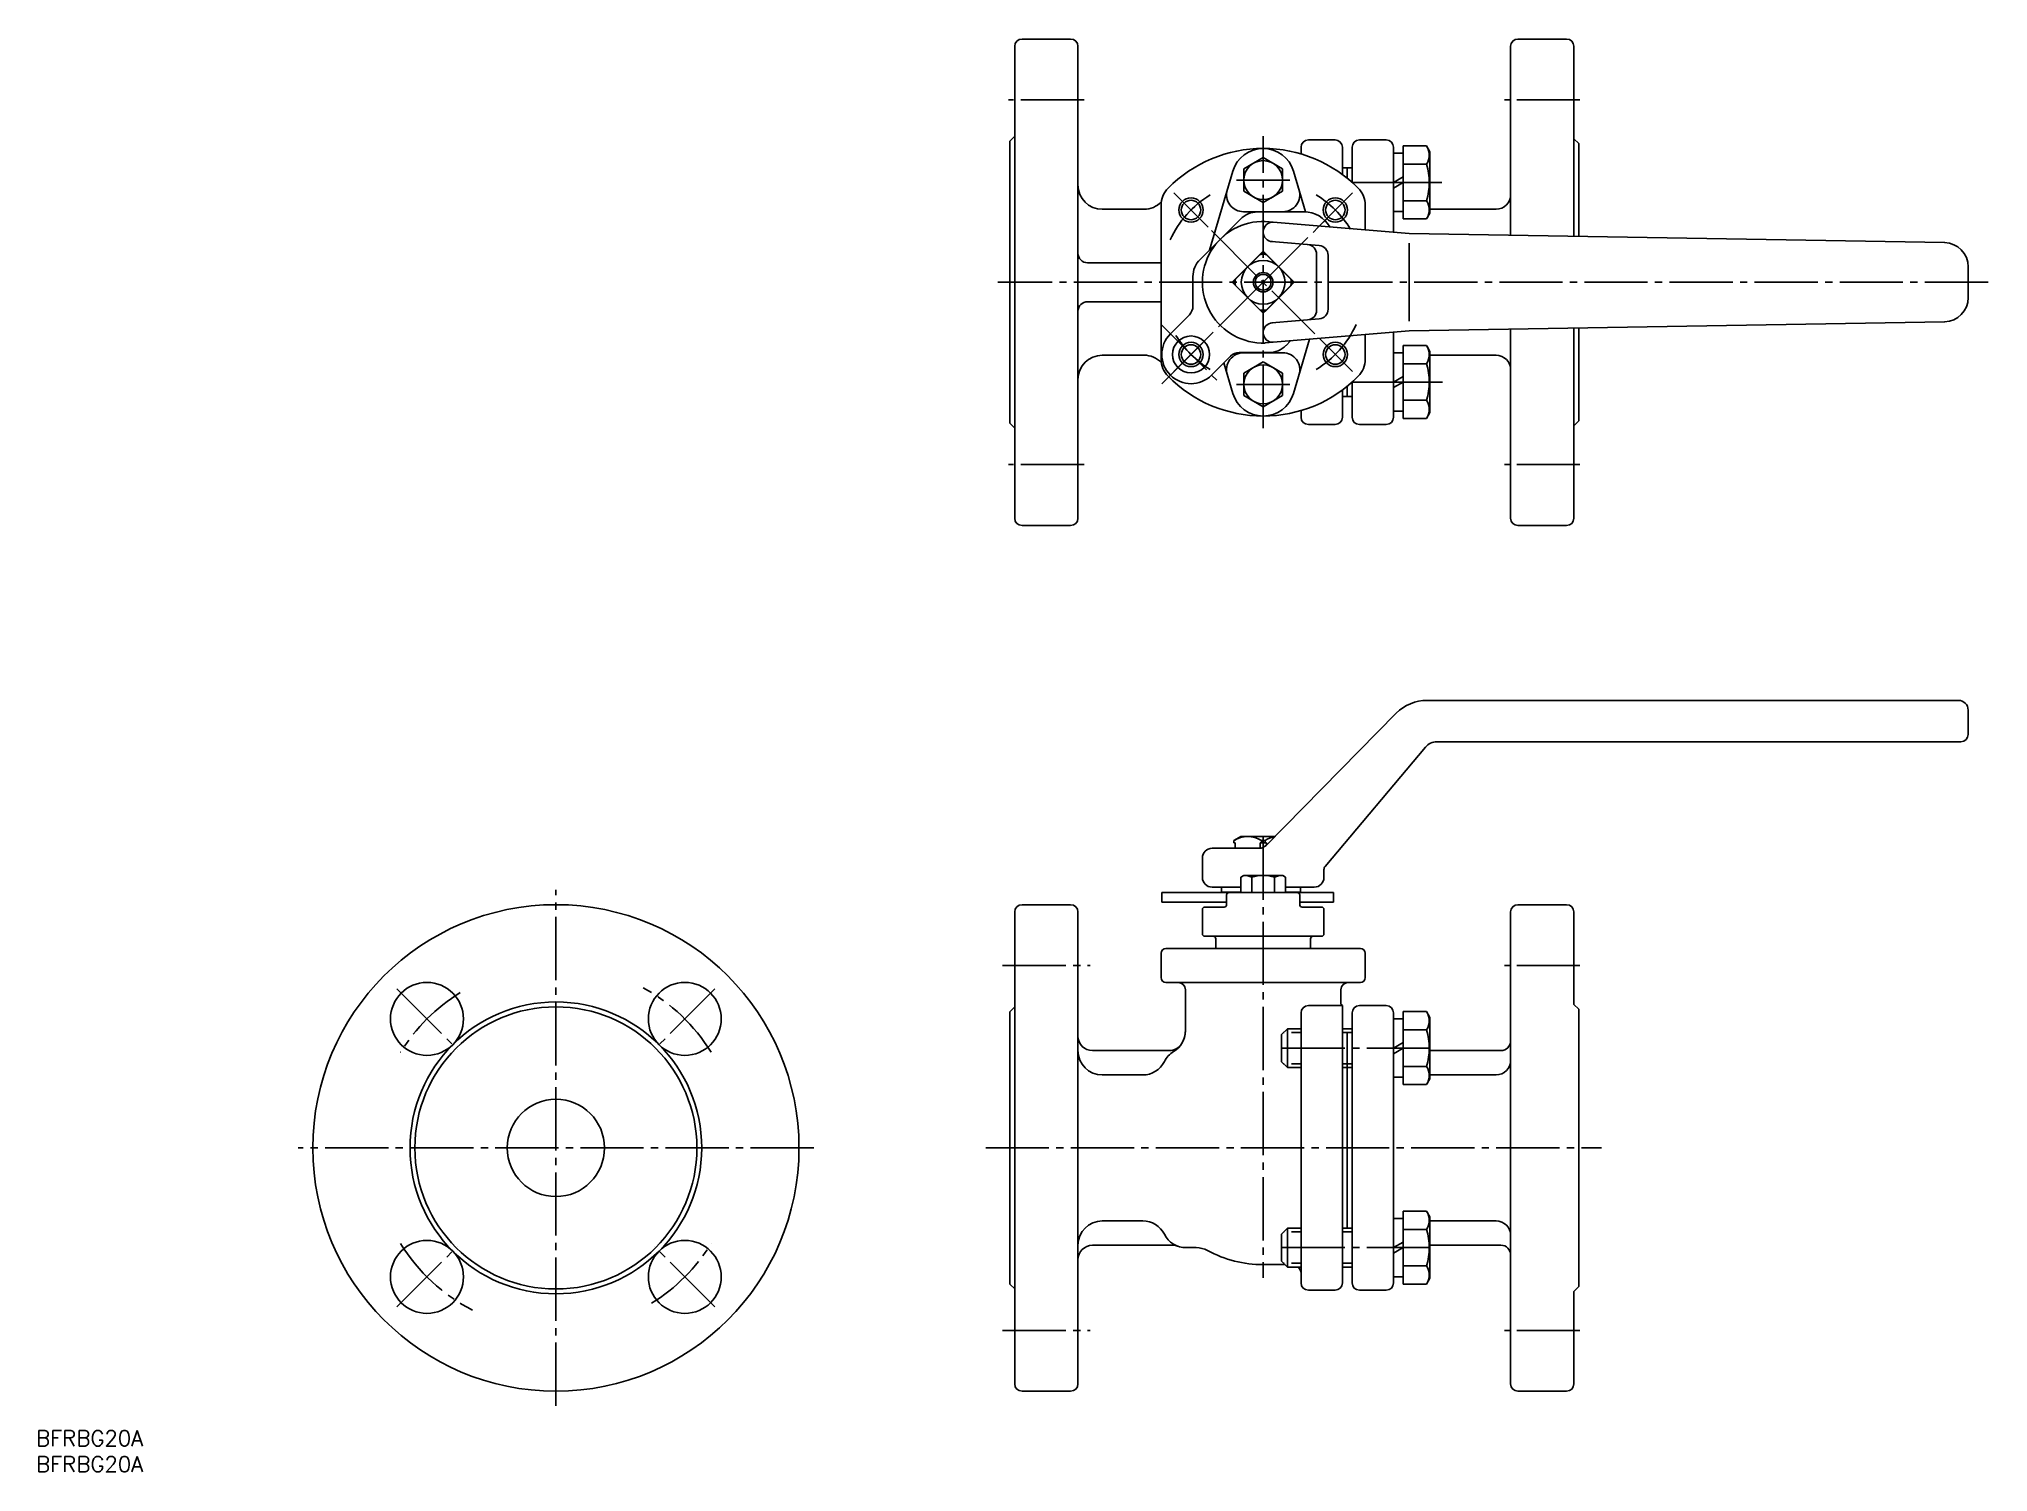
# Model space of a CAD drawing. Extents: x 19 to 420, y 123 to 418.
import ezdxf

# ---------------------------------------------------------------- set-up
doc = ezdxf.new("R2010")
doc.units = 0
doc.linetypes.add('CENTER', pattern=[17.5, 13, -1.5, 1.5, -1.5])
doc.linetypes.add('DASHED', pattern=[3.5, 2, -1.5])
doc.layers.get('0').update_dxf_attribs({"linetype": 'CONTINUOUS'})
doc.layers.add('CENTER', color=1, linetype='CENTER')
doc.styles.get("Standard").update_dxf_attribs({"font": 'txt.shx', "bigfont": '@extfont2.shx'})

msp = doc.modelspace()

# ---------------------------------------------------------------- linework, layer by layer
at = {"color": 7, "linetype": 'CONTINUOUS'}
for p, q in [((230.99, 418.01), (220.99, 418.01)), ((332.99, 418.01), (322.99, 418.01)), ((219.49, 416.51), (219.49, 368.01)), ((232.49, 416.51), (232.49, 368.01)), ((321.49, 416.51), (321.49, 377.66)), ((334.49, 416.51), (334.49, 377.44)), ((218.49, 397.01), (219.49, 398.01)), ((218.49, 397.01), (218.49, 368.01)), ((279.89, 397.26), (285.39, 397.26)), ((295.89, 397.26), (290.39, 397.26)), ((335.49, 396.51), (334.49, 397.51)), ((270.59, 393.63), (266.59, 391.32)), ((274.59, 391.32), (270.59, 393.63)), ((278.39, 394.38), (278.39, 395.76)), ((286.89, 390.16), (286.89, 395.76)), ((288.89, 388.54), (288.89, 395.76)), ((297.39, 378.28), (297.39, 395.76)), ((299.39, 394.52), (297.39, 394.52)), ((299.39, 381.02), (299.39, 396.02)), ((304.2, 396.02), (299.39, 396.02)), ((304.89, 394.82), (304.2, 396.02)), ((304.89, 382.22), (304.89, 394.82)), ((335.49, 396.51), (335.49, 377.43)), ((264.37, 390.87), (259.52, 374.61)), ((266.59, 386.7), (266.59, 391.32)), ((274.59, 386.7), (274.59, 391.32)), ((276.82, 390.87), (279.33, 382.45)), ((287.89, 391.51), (286.89, 391.51)), ((287.89, 391.51), (288.89, 391.51)), ((287.89, 389.39), (287.89, 391.51)), ((297.39, 388.52), (299.39, 389.67)), ((304.2, 392.27), (299.39, 392.27)), ((266.59, 386.7), (270.59, 384.39)), ((270.59, 384.39), (274.59, 386.7)), ((288.89, 388.52), (297.39, 388.52)), ((297.39, 387.36), (299.39, 388.52)), ((237.49, 383.01), (246.06, 383.01)), ((249.59, 352.19), (249.59, 383.83)), ((265.9, 381), (257.61, 372.7)), ((274.62, 382.51), (266.57, 382.51)), ((279.04, 382.46), (269.44, 382.46)), ((291.59, 383.83), (291.59, 378.77)), ((299.39, 382.52), (297.39, 382.52)), ((304.2, 384.77), (299.39, 384.77)), ((304.2, 381.02), (299.39, 381.02)), ((304.89, 382.22), (304.2, 381.02)), ((318.49, 383.01), (304.89, 383.01)), ((300.59, 378.01), (271.01, 380.5)), ((410.76, 376.17), (300.59, 378.01)), ((264.23, 368.01), (270.59, 374.37)), ((270.22, 374), (264.61, 368.39)), ((264.8, 368.58), (270.03, 373.81)), ((270.59, 374.37), (276.96, 368.01)), ((276.58, 368.39), (270.97, 374)), ((276.39, 368.58), (271.16, 373.81)), ((282.12, 375.55), (272.32, 376.38)), ((281.59, 362.26), (281.59, 373.76)), ((283.95, 362.46), (283.95, 373.56)), ((300.59, 376.01), (300.59, 368.01)), ((249.59, 372.01), (234.49, 372.01)), ((256.14, 369.17), (256.14, 363.08)), ((415.59, 364.85), (415.59, 371.17)), ((218.49, 339.01), (218.49, 368.01)), ((219.49, 319.51), (219.49, 368.01)), ((232.49, 319.51), (232.49, 368.01)), ((264.23, 368.01), (270.59, 361.65)), ((264.61, 367.63), (270.22, 362.02)), ((270.03, 362.21), (264.8, 367.44)), ((270.59, 361.65), (276.96, 368.01)), ((276.58, 367.63), (270.97, 362.02)), ((276.39, 367.44), (271.16, 362.21)), ((300.59, 360.01), (300.59, 368.01)), ((249.59, 364.01), (234.49, 364.01)), ((255.41, 361.31), (251.5, 357.4)), ((300.59, 358.01), (271.01, 355.52)), ((282.12, 360.47), (272.35, 359.64)), ((291.59, 357.25), (291.59, 352.19)), ((297.39, 357.74), (297.39, 340.26)), ((410.76, 359.85), (300.59, 358.01)), ((321.49, 319.51), (321.49, 358.36)), ((334.49, 319.51), (334.49, 358.58)), ((335.49, 339.51), (335.49, 358.59)), ((237.49, 353.01), (246.06, 353.01)), ((263.9, 352.83), (259.99, 348.92)), ((271.75, 353.56), (265.67, 353.56)), ((266.57, 353.51), (274.62, 353.51)), ((276.22, 355.96), (275.29, 355.02)), ((276.82, 345.15), (280.14, 356.29)), ((299.39, 353.5), (297.39, 353.5)), ((304.2, 355), (299.39, 355)), ((299.39, 340), (299.39, 355)), ((304.89, 353.8), (304.2, 355)), ((304.89, 341.2), (304.89, 353.8)), ((318.49, 353.01), (304.89, 353.01)), ((264.37, 345.15), (262.5, 351.43)), ((270.59, 351.63), (266.59, 349.32)), ((266.59, 344.7), (266.59, 349.32)), ((274.59, 349.32), (270.59, 351.63)), ((274.59, 344.7), (274.59, 349.32)), ((304.2, 351.25), (299.39, 351.25)), ((286.89, 345.86), (286.89, 340.26)), ((287.89, 346.63), (287.89, 344.51)), ((288.89, 347.5), (297.39, 347.5)), ((288.89, 347.48), (288.89, 340.26)), ((297.39, 347.5), (299.39, 348.66)), ((297.39, 346.35), (299.39, 347.5)), ((266.59, 344.7), (270.59, 342.39)), ((270.59, 342.39), (274.59, 344.7)), ((278.39, 341.64), (278.39, 340.26)), ((286.89, 344.51), (287.89, 344.51)), ((288.89, 344.51), (287.89, 344.51)), ((299.39, 341.5), (297.39, 341.5)), ((304.2, 343.75), (299.39, 343.75)), ((304.89, 341.2), (304.2, 340)), ((218.49, 339.01), (219.49, 338.01)), ((279.89, 338.76), (285.39, 338.76)), ((295.89, 338.76), (290.39, 338.76)), ((304.2, 340), (299.39, 340)), ((335.49, 339.51), (334.49, 338.51)), ((230.99, 318.01), (220.99, 318.01)), ((332.99, 318.01), (322.99, 318.01)), ((304.32, 282.06), (413.59, 282.06)), ((271.18, 252.25), (297.96, 279.43)), ((415.59, 280.06), (415.59, 275.06)), ((306.34, 273.56), (414.09, 273.56)), ((283.34, 247.93), (303.97, 272.41)), ((264.59, 253.25), (266, 254.06)), ((264.59, 253.25), (264.59, 252.76)), ((264.59, 252.76), (264.84, 252.76)), ((264.84, 251.66), (264.84, 252.76)), ((266, 254.06), (270.59, 254.06)), ((271.25, 252.76), (269.94, 252.76)), ((269.94, 251.67), (269.94, 252.76)), ((270.22, 252.76), (270.22, 253.25)), ((270.97, 253.25), (270.22, 253.25)), ((272.99, 254.06), (270.59, 254.06)), ((270.97, 252.76), (270.97, 253.25)), ((271.25, 252.32), (271.25, 252.76)), ((258.09, 249.66), (258.09, 245.66)), ((269.77, 251.66), (260.09, 251.66)), ((265.98, 245.71), (266.58, 246.06)), ((265.98, 245.71), (265.98, 242.56)), ((266.58, 246.06), (274.61, 246.06)), ((268.29, 245.71), (268.29, 242.56)), ((268.29, 245.71), (268.29, 242.56)), ((272.9, 245.71), (272.9, 242.56)), ((275.21, 245.71), (274.61, 246.06)), ((275.21, 245.71), (275.21, 242.56)), ((283.09, 247.28), (283.09, 245.66)), ((249.75, 242.56), (249.75, 240.56)), ((249.75, 242.56), (270.59, 242.56)), ((249.75, 240.56), (263.07, 240.56)), ((264.84, 243.66), (260.09, 243.66)), ((262.04, 243.66), (262.04, 242.66)), ((262.04, 243.66), (265.98, 243.66)), ((262.04, 242.66), (265.98, 242.66)), ((263.07, 242.06), (263.07, 240.06)), ((263.57, 242.56), (264.59, 242.56)), ((264.84, 242.56), (264.59, 242.56)), ((264.84, 242.56), (264.84, 242.66)), ((265.98, 242.56), (275.21, 242.56)), ((270.59, 242.56), (285.04, 242.56)), ((281.09, 243.66), (275.21, 243.66)), ((275.21, 242.66), (278.24, 242.66)), ((276.34, 243.66), (278.24, 243.66)), ((276.34, 242.56), (276.34, 242.66)), ((276.59, 242.56), (276.34, 242.56)), ((276.59, 242.56), (277.62, 242.56)), ((278.12, 242.06), (278.12, 240.06)), ((278.12, 240.56), (285.04, 240.56)), ((278.24, 243.66), (278.24, 242.66)), ((285.04, 240.56), (285.04, 242.56)), ((219.49, 238.56), (219.49, 190.06)), ((220.99, 240.06), (230.99, 240.06)), ((232.49, 238.56), (232.49, 190.06)), ((258.09, 234.06), (258.09, 239.06)), ((258.59, 239.56), (262.57, 239.56)), ((278.62, 239.56), (282.59, 239.56)), ((283.09, 239.06), (283.09, 234.06)), ((321.49, 238.56), (321.49, 190.06)), ((332.99, 240.06), (322.99, 240.06)), ((334.49, 238.56), (334.49, 219.56)), ((270.59, 233.56), (258.59, 233.56)), ((260.84, 231.06), (260.84, 233.06)), ((282.59, 233.56), (270.59, 233.56)), ((280.34, 231.06), (280.34, 233.06)), ((249.59, 225.06), (249.59, 230.06)), ((250.59, 231.06), (270.59, 231.06)), ((270.59, 231.06), (290.59, 231.06)), ((291.59, 230.06), (291.59, 225.06)), ((250.59, 224.06), (270.59, 224.06)), ((254.59, 214.14), (254.59, 222.56)), ((270.59, 224.06), (290.59, 224.06)), ((286.59, 222.56), (286.59, 219.61)), ((218.49, 218.06), (219.49, 219.06)), ((218.49, 218.06), (218.49, 190.06)), ((278.39, 162.32), (278.39, 217.81)), ((286.89, 219.31), (279.89, 219.31)), ((286.59, 219.61), (286.89, 219.31)), ((286.89, 190.06), (286.89, 219.31)), ((288.89, 190.06), (288.89, 217.81)), ((295.89, 219.31), (290.39, 219.31)), ((297.39, 190.06), (297.39, 217.81)), ((299.39, 216.57), (297.39, 216.57)), ((299.39, 203.07), (299.39, 218.07)), ((304.2, 218.07), (299.39, 218.07)), ((304.89, 216.87), (304.2, 218.07)), ((304.89, 204.27), (304.89, 216.87)), ((335.49, 218.56), (334.49, 219.56)), ((335.49, 218.56), (335.49, 190.06)), ((275.59, 214.57), (274.39, 213.37)), ((274.39, 207.77), (274.39, 213.37)), ((278.39, 214.57), (275.59, 214.57)), ((275.59, 206.57), (275.59, 214.57)), ((288.89, 214.57), (286.89, 214.57)), ((287.89, 213.56), (287.89, 190.06)), ((304.2, 214.32), (299.39, 214.32)), ((235.49, 210.06), (251.28, 210.06)), ((297.39, 210.57), (299.39, 211.73)), ((297.39, 209.42), (299.39, 210.57)), ((304.75, 210.06), (319.49, 210.06)), ((237.49, 205.06), (245.81, 205.06)), ((275.59, 206.57), (274.39, 207.77)), ((278.39, 206.57), (275.59, 206.57)), ((288.89, 206.57), (286.89, 206.57)), ((299.39, 204.57), (297.39, 204.57)), ((304.2, 206.82), (299.39, 206.82)), ((318.49, 205.06), (304.89, 205.06)), ((304.2, 203.07), (299.39, 203.07)), ((304.89, 204.27), (304.2, 203.07)), ((218.49, 162.06), (218.49, 190.06)), ((219.49, 141.56), (219.49, 190.06)), ((232.49, 141.56), (232.49, 190.06)), ((286.89, 162.32), (286.89, 190.06)), ((287.89, 173.56), (287.89, 190.06)), ((288.89, 190.06), (288.89, 162.32)), ((297.39, 190.06), (297.39, 162.32)), ((321.49, 141.56), (321.49, 190.06)), ((335.49, 161.56), (335.49, 190.06)), ((304.2, 177.06), (299.39, 177.06)), ((299.39, 162.06), (299.39, 177.06)), ((304.89, 175.86), (304.2, 177.06)), ((237.49, 175.06), (245.81, 175.06)), ((275.59, 173.56), (274.39, 172.36)), ((278.39, 173.56), (275.59, 173.56)), ((275.59, 165.56), (275.59, 173.56)), ((288.89, 173.56), (286.89, 173.56)), ((299.39, 175.56), (297.39, 175.56)), ((304.2, 173.31), (299.39, 173.31)), ((304.89, 163.26), (304.89, 175.86)), ((318.49, 175.06), (304.89, 175.06)), ((235.49, 170.06), (251.96, 170.06)), ((254.74, 169.56), (256.78, 169.56)), ((274.39, 166.76), (274.39, 172.36)), ((297.39, 169.56), (299.39, 170.71)), ((297.39, 168.4), (299.39, 169.56)), ((304.89, 170.06), (319.49, 170.06)), ((270.59, 166.06), (275.09, 166.06)), ((275.59, 165.56), (274.39, 166.76)), ((278.39, 165.56), (275.59, 165.56)), ((288.89, 165.56), (286.89, 165.56)), ((304.2, 165.81), (299.39, 165.81)), ((218.49, 162.06), (219.49, 161.06)), ((279.89, 160.82), (285.39, 160.82)), ((295.89, 160.82), (290.39, 160.82)), ((299.39, 163.56), (297.39, 163.56)), ((304.2, 162.06), (299.39, 162.06)), ((304.89, 163.26), (304.2, 162.06)), ((335.49, 161.56), (334.49, 160.56)), ((334.49, 141.56), (334.49, 160.56)), ((220.99, 140.06), (230.99, 140.06)), ((332.99, 140.06), (322.99, 140.06))]:
    msp.add_line(p, q, dxfattribs=at)
at = {"color": 3, "linetype": 'DASHED'}
for p, q in [((278.39, 213.79), (274.82, 213.79)), ((288.89, 213.79), (286.89, 213.79)), ((278.39, 207.35), (274.82, 207.35)), ((288.89, 207.35), (286.89, 207.35)), ((278.39, 172.78), (274.82, 172.78)), ((288.89, 172.78), (286.89, 172.78)), ((278.39, 166.34), (274.82, 166.34)), ((288.89, 166.34), (286.89, 166.34))]:
    msp.add_line(p, q, dxfattribs=at)
at = {"color": 7, "linetype": 'CONTINUOUS'}
for centre, radius in [((270.59, 389.01), 4), ((255.75, 382.86), 2.5), ((255.75, 382.86), 2), ((285.44, 382.86), 2.5), ((285.44, 382.86), 2), ((270.59, 368.01), 4.5), ((270.59, 368.01), 2), ((270.59, 368.01), 1.62), ((255.75, 353.16), 3.8), ((255.75, 353.16), 2.5), ((255.75, 353.16), 2), ((285.44, 353.16), 2.5), ((285.44, 353.16), 2), ((270.59, 347.01), 4), ((98.6, 216.58), 7.5), ((151.64, 216.58), 7.5), ((125.12, 190.06), 10), ((98.6, 163.55), 7.5), ((151.64, 163.55), 7.5)]:
    msp.add_circle(centre, radius, dxfattribs=at)
for centre, radius, start, end in [((220.99, 416.51), 1.5, 90, 180), ((230.99, 416.51), 1.5, 0, 90), ((322.99, 416.51), 1.5, 90, 180), ((332.99, 416.51), 1.5, 0, 90), ((279.89, 395.76), 1.5, 90, 180), ((285.39, 395.76), 1.5, 0, 90), ((290.39, 395.76), 1.5, 90, 180), ((295.89, 395.76), 1.5, 0, 90), ((270.59, 368.01), 27.5, 44.6746, 135.3254), ((270.59, 389.01), 6.5, 16.6015, 163.3985), ((301.36, 394.14), 3.4, 326.5836, 33.4164), ((291.99, 388.52), 12.77, 342.9289, 17.0711), ((237.49, 388.01), 5, 180, 270), ((254.59, 383.83), 5, 135.3254, 180), ((266.57, 386.01), 3.5, 163.3985, 270), ((274.62, 386.01), 3.5, 270, 16.6015), ((286.59, 383.83), 5, 0, 44.6746), ((318.49, 386.01), 3, 270, 0), ((246.06, 388.01), 5, 270, 315.6899), ((269.44, 377.46), 5, 90, 135), ((279.04, 376.46), 6, 29.1718, 90), ((301.36, 382.89), 3.4, 326.5836, 33.4164), ((270.59, 368.01), 12.5, 88.0879, 271.9121), ((272.59, 378.36), 2, 88.0879, 268.0879), ((234.49, 374.01), 2, 180, 270), ((270.59, 368.01), 6, 86.4096, 93.5904), ((279.59, 373.76), 2, 360, 85.1829), ((281.95, 373.56), 2, 360, 85.1829), ((410.59, 371.17), 5, 0, 88.0879), ((261.14, 369.17), 5, 135, 180), ((270.59, 368.01), 6, 176.4096, 183.5904), ((270.59, 368.01), 6, 356.4096, 3.5904), ((410.59, 364.85), 5, 271.9121, 0), ((234.49, 362.01), 2, 90, 180), ((253.64, 363.08), 2.5, 315, 0), ((270.59, 368.01), 6, 266.4096, 273.5904), ((279.59, 362.26), 2, 274.8171, 0), ((281.95, 362.46), 2, 274.8171, 360), ((255.75, 353.16), 6, 135, 315), ((272.59, 357.66), 2, 91.9121, 271.9121), ((237.49, 348.01), 5, 90, 180), ((246.06, 348.01), 5, 44.3101, 90), ((266.57, 350.01), 3.5, 90, 196.6015), ((265.67, 351.06), 2.5, 90, 135), ((271.75, 358.56), 5, 270, 315), ((274.62, 350.01), 3.5, 343.3985, 90), ((301.36, 353.13), 3.4, 326.5836, 33.4164), ((318.49, 350.01), 3, 0, 90), ((254.59, 352.19), 5, 180, 224.6746), ((286.59, 352.19), 5, 315.3254, 0), ((291.99, 347.5), 12.77, 342.9289, 17.0711), ((270.59, 368.01), 27.5, 224.6746, 315.3254), ((270.59, 347.01), 6.5, 196.6015, 343.3985), ((301.36, 341.88), 3.4, 326.5836, 33.4164), ((279.89, 340.26), 1.5, 180, 270), ((285.39, 340.26), 1.5, 270, 0), ((290.39, 340.26), 1.5, 180, 270), ((295.89, 340.26), 1.5, 270, 0), ((220.99, 319.51), 1.5, 180, 270), ((230.99, 319.51), 1.5, 270, 0), ((322.99, 319.51), 1.5, 180, 270), ((332.99, 319.51), 1.5, 270, 0), ((304.32, 273.06), 9, 90, 135), ((413.59, 280.06), 2, 360, 90), ((306.34, 270.56), 3, 90, 142), ((414.09, 275.06), 1.5, 270, 0), ((267.41, 248.77), 5.3, 57.9242, 122.0758), ((267.41, 248.79), 5.27, 97.7809, 122.2212), ((273.78, 248.79), 5.27, 99.3641, 122.2212), ((260.09, 249.66), 2, 90, 180), ((269.77, 253.66), 2, 270, 315), ((260.09, 245.66), 2, 180, 270), ((266.65, 242.1), 3.97, 65.731, 91.044), ((270.59, 238.27), 7.79, 72.7643, 107.2357), ((274.54, 242.1), 3.97, 88.956, 114.269), ((281.09, 245.66), 2, 270, 0), ((284.09, 247.28), 1, 139.3987, 180), ((263.57, 242.06), 0.5, 90, 180), ((277.62, 242.06), 0.5, 0, 90), ((125.12, 190.06), 50, 90, 270), ((125.12, 190.06), 50, 270, 90), ((220.99, 238.56), 1.5, 90, 180), ((230.99, 238.56), 1.5, 0, 90), ((258.59, 239.06), 0.5, 90, 180), ((262.57, 240.06), 0.5, 270, 0), ((278.62, 240.06), 0.5, 180, 270), ((282.59, 239.06), 0.5, 360, 90), ((322.99, 238.56), 1.5, 90, 180), ((332.99, 238.56), 1.5, 0, 90), ((258.59, 234.06), 0.5, 180, 270), ((260.34, 233.06), 0.5, 0, 90), ((280.84, 233.06), 0.5, 90, 180), ((282.59, 234.06), 0.5, 270, 0), ((250.59, 230.06), 1, 90, 180), ((290.59, 230.06), 1, 0, 90), ((250.59, 225.06), 1, 180, 270), ((290.59, 225.06), 1, 270, 0), ((253.09, 222.56), 1.5, 0, 90), ((288.09, 222.56), 1.5, 90, 180), ((125.12, 190.06), 30, 90, 270), ((125.12, 190.06), 29, 90, 270), ((125.12, 190.06), 30, 270, 90), ((125.12, 190.06), 29, 270, 90), ((279.89, 217.81), 1.5, 90, 180), ((290.39, 217.81), 1.5, 90, 180), ((295.89, 217.81), 1.5, 0, 90), ((301.36, 216.2), 3.4, 326.5836, 33.4164), ((235.49, 213.06), 3, 180, 270), ((249.59, 214.14), 5, 300.9975, 0), ((249.59, 214.14), 5, 327.5916, 0), ((291.99, 210.57), 12.77, 342.9289, 17.0711), ((237.49, 210.06), 5, 180, 270), ((254.74, 205.56), 5, 120.9975, 153.2563), ((251.28, 213.06), 3, 270, 327.5916), ((319.49, 212.06), 2, 270, 0), ((245.81, 210.06), 5, 270, 333.2563), ((301.36, 204.95), 3.4, 326.5836, 33.4164), ((318.49, 208.06), 3, 270, 0), ((301.36, 175.18), 3.4, 326.5836, 33.4164), ((237.49, 170.06), 5, 90, 180), ((245.81, 170.06), 5, 26.7437, 90), ((291.99, 169.56), 12.77, 342.9289, 17.0711), ((318.49, 172.06), 3, 0, 90), ((235.49, 167.06), 3, 90, 180), ((254.74, 174.56), 5, 206.7437, 270), ((251.96, 167.06), 3, 69.6359, 90), ((256.78, 164.56), 5, 61.5593, 90), ((270.59, 190.06), 24, 241.5593, 270), ((319.49, 168.06), 2, 0, 90), ((276.39, 164.06), 2, 6.4162, 48.327), ((301.36, 163.93), 3.4, 326.5836, 33.4164), ((279.89, 162.32), 1.5, 180, 270), ((285.39, 162.32), 1.5, 270, 0), ((290.39, 162.32), 1.5, 180, 270), ((295.89, 162.32), 1.5, 270, 0), ((220.99, 141.56), 1.5, 180, 270), ((230.99, 141.56), 1.5, 270, 0), ((322.99, 141.56), 1.5, 180, 270), ((332.99, 141.56), 1.5, 270, 0)]:
    msp.add_arc(centre, radius, start, end, dxfattribs=at)
at = {"color": 3, "linetype": 'DASHED'}
for start, end in [(83.5, 96.5), (173.5, 186.5), (353.5, 6.5), (263.5, 276.5)]:
    msp.add_arc((270.59, 368.01), 5.75, start, end, dxfattribs=at)
at = {"layer": 'CENTER', "color": 1, "linetype": 'CENTER'}
for p, q in [((233.74, 405.51), (218.24, 405.51)), ((335.74, 405.51), (320.24, 405.51)), ((270.59, 338.01), (270.59, 398.01)), ((276.09, 389.01), (265.09, 389.01)), ((276.09, 389.01), (265.09, 389.01)), ((252.21, 386.39), (259.28, 379.32)), ((288.98, 386.39), (281.91, 379.32)), ((307.37, 388.52), (293.55, 388.52)), ((270.59, 368.01), (285.06, 382.47)), ((259.99, 378.62), (281.2, 357.4)), ((419.67, 368.01), (215.99, 368.01)), ((270.59, 368.01), (249.74, 347.15)), ((249.74, 359.17), (261.76, 347.15)), ((252.21, 349.63), (259.28, 356.7)), ((288.98, 349.63), (282.15, 356.46)), ((276.09, 347.01), (265.09, 347.01)), ((276.09, 347.01), (265.09, 347.01)), ((307.5, 347.5), (294.74, 347.5)), ((233.74, 330.51), (218.24, 330.51)), ((335.74, 330.51), (320.24, 330.51)), ((270.59, 254.06), (270.59, 163.36)), ((125.12, 137.03), (125.12, 243.1)), ((216.99, 227.56), (234.99, 227.56)), ((335.74, 227.56), (320.24, 227.56)), ((92.42, 222.77), (104.79, 210.39)), ((157.82, 222.77), (145.45, 210.39)), ((304.89, 210.57), (274.39, 210.57)), ((178.16, 190.06), (72.08, 190.06)), ((213.53, 190.06), (340.17, 190.06)), ((92.42, 157.36), (104.79, 169.74)), ((157.82, 157.36), (145.45, 169.74)), ((304.89, 169.56), (274.39, 169.56)), ((216.99, 152.56), (234.99, 152.56)), ((335.74, 152.56), (320.24, 152.56))]:
    msp.add_line(p, q, dxfattribs=at)
for centre, radius, start, end in [((270.59, 368.01), 21, 121.3541, 155.4668), ((270.59, 368.01), 21, 31.3541, 58.6459), ((270.59, 368.01), 21, 211.3541, 238.6459), ((270.59, 368.01), 21, 301.3541, 335.4668), ((125.12, 190.06), 37.5, 121.6118, 148.3882), ((125.12, 190.06), 37.5, 31.6118, 61.3411), ((125.12, 190.06), 37.5, 211.6118, 242.7993), ((125.12, 190.06), 37.5, 301.6118, 328.3882)]:
    msp.add_arc(centre, radius, start, end, dxfattribs=at)

# ---------------------------------------------------------------- texts
at = {"color": 7, "linetype": 'CONTINUOUS'}
for p in [(18.26, 128.78), (18.26, 123.44)]:
    msp.add_text('BFRBG20A', height=3.2, dxfattribs=at).set_placement(p)

doc.saveas('drawing.dxf')
